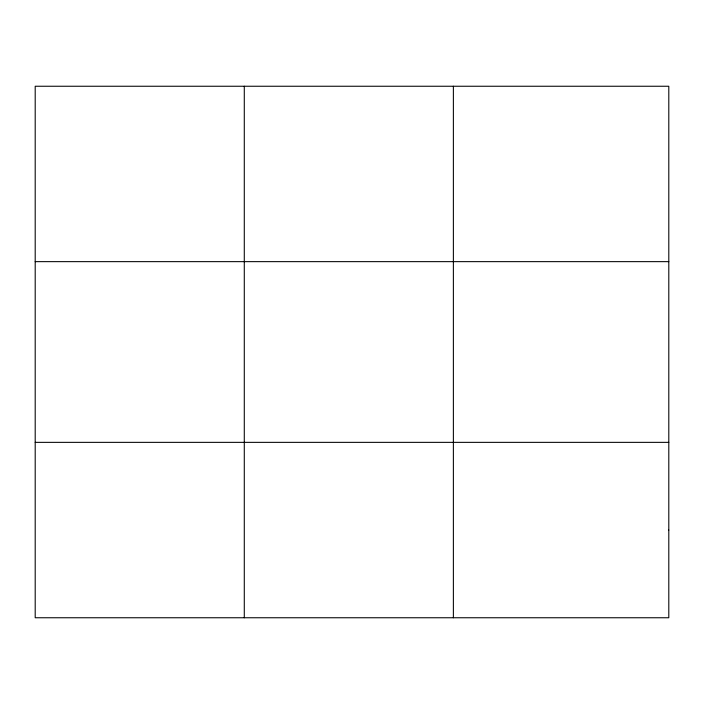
<?xml version="1.0" encoding="UTF-8"?>
<svg xmlns="http://www.w3.org/2000/svg" width="704" height="704" viewBox="0 0 704 704"><rect width="100%" height="100%" fill="white"/><g stroke="black" fill="none" stroke-linecap="round" stroke-linejoin="round"><path stroke-width="1.06" d="M244.288 86.249L244.288 617.751M453.376 86.249L453.376 617.751M35.2 261.642L668.8 261.642M35.2 442.358L668.8 442.358M668.8 530.05L668.8 617.751L35.2 617.751L35.2 86.249L668.8 86.249L668.8 530.05"/></g></svg>
